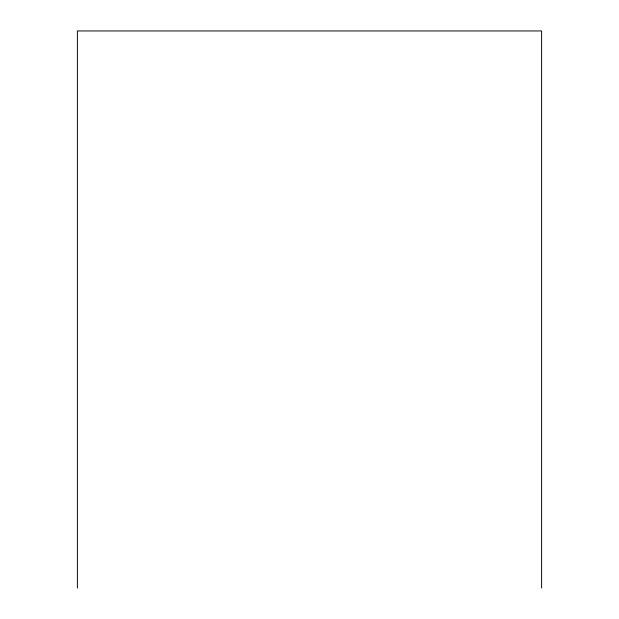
<?xml version="1.0" encoding="UTF-8"?>
<svg xmlns="http://www.w3.org/2000/svg" width="619" height="619" viewBox="0 0 619 619"><rect width="100%" height="100%" fill="white"/><g stroke="black" fill="none" stroke-linecap="round" stroke-linejoin="round"><path stroke-width="0.93" d="M541.61 588.05L541.61 30.95L77.39 30.95L77.39 588.05"/></g></svg>
